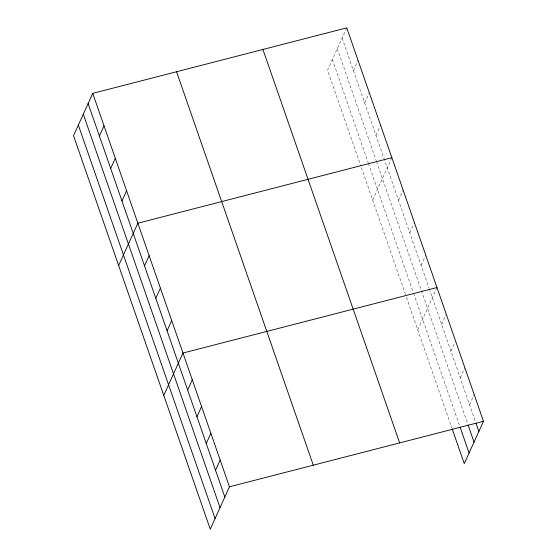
<?xml version="1.0" encoding="UTF-8"?>
<svg xmlns="http://www.w3.org/2000/svg" width="557" height="557" viewBox="0 0 557 557"><rect width="100%" height="100%" fill="white"/><g stroke="black" fill="none" stroke-linecap="round" stroke-linejoin="round"><path stroke-width="0.42" stroke-dasharray="2.79 2.09" d="M346.746 27.85L327.537 70.196L360.818 165.944M353.403 70.502L358.026 60.309M364.682 102.961L369.305 92.768M375.961 135.421L380.584 125.228M372.661 200.026L391.863 157.687M398.52 200.339L403.143 190.146M409.799 232.798L414.422 222.605M421.078 265.257L425.701 255.064M417.778 329.862L436.98 287.523M441.659 324.466L446.282 314.273M450.954 351.223L455.222 341.81M460.249 377.973L464.872 367.78M469.544 404.73L474.174 394.537M342.123 38.043L428.974 287.976M429.259 288.791L475.462 421.753M337.312 48.654L376.226 160.639M376.504 161.446L467.831 424.26M332.355 59.585L368.163 162.637M368.449 163.452L413.28 292.474M413.566 293.288L459.776 426.272M361.382 167.566L405.935 295.781M406.499 297.403L451.866 427.964"/><path stroke-width="0.84" d="M92.74 93.367L73.531 135.713L210.254 529.15L229.463 486.804L92.74 93.367L346.746 27.85L483.469 421.287L464.26 463.633L452.145 428.772M99.397 136.019L104.02 125.826M110.676 168.479L115.299 158.285M121.955 200.938L126.578 190.745M118.648 265.543L137.858 223.204L391.863 157.687M144.514 265.856L149.137 255.663M155.793 298.315L160.416 288.122M167.072 330.774L171.695 320.581M163.765 395.379L182.975 353.041L436.98 287.523M187.646 389.984L192.269 379.79M196.948 416.74L201.571 406.547M206.243 443.49L210.866 433.297M215.538 470.247L220.161 460.054M229.463 486.804L483.469 421.287M476.026 423.376L478.846 431.487M468.117 425.068L474.035 442.091M460.061 427.08L469.071 453.022M262.925 49.469L399.648 442.912M176.562 71.749L313.285 465.186M88.117 103.56L224.833 497.004M83.299 114.171L220.022 507.608M78.342 125.102L215.065 518.539"/></g></svg>
